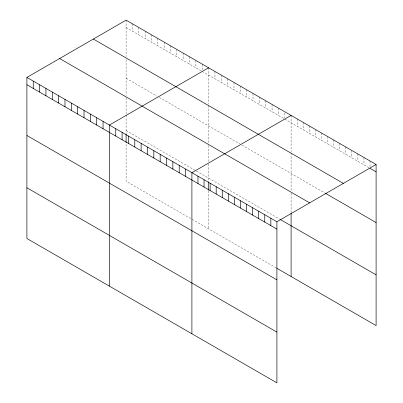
<?xml version="1.0" encoding="UTF-8"?>
<svg xmlns="http://www.w3.org/2000/svg" width="403" height="403" viewBox="0 0 403 403"><rect width="100%" height="100%" fill="white"/><g stroke="black" fill="none" stroke-linecap="round" stroke-linejoin="round"><path stroke-width="0.3" stroke-dasharray="2.02 1.51" d="M126.094 20.15L126.094 56.485M126.094 27.495L201.722 71.16M202.251 71.462L283.692 118.487M284.75 119.097L369.017 167.744M126.094 78.232L157.296 96.246M159.412 97.466L239.8 143.881M241.916 145.1L324.999 193.067M126.094 130.507L195.903 170.812M196.432 171.114L279.465 219.051M276.292 267.955L126.094 181.239L126.094 143.191M370.03 160.983L370.03 167.104M363.959 157.477L363.959 164.827M357.884 153.976L357.884 161.321M351.814 150.47L351.814 157.815M345.744 146.964L345.744 154.309M339.669 143.458L339.669 150.803M333.598 139.952L333.598 147.297M327.528 136.446L327.528 143.79M321.458 132.94L321.458 140.289M315.383 129.434L315.383 136.783M309.313 125.932L309.313 133.277M303.242 122.426L303.242 129.771M297.172 118.92L297.172 126.265M291.097 115.414L291.097 151.75M291.097 152.959L291.097 190.725M291.097 193.097L291.097 212.703M284.75 112.976L284.75 117.872M278.408 108.085L278.408 115.434M272.06 104.422L272.06 111.767M265.713 100.76L265.713 108.105M259.366 97.093L259.366 104.442M253.019 93.431L253.019 100.775M246.676 89.768L246.676 97.113M240.329 86.101L240.329 93.446M233.982 82.439L233.982 89.783M227.635 78.776L227.635 86.121M221.287 75.109L221.287 82.454M214.94 71.447L214.94 78.792M208.598 67.785L208.598 104.12M208.598 105.329L208.598 143.685M208.598 145.468L208.598 161.502M208.598 163.88L208.598 181.159M208.598 190.821L208.598 228.874M202.251 64.117L202.251 70.238M195.903 60.455L195.903 67.8M189.556 56.788L189.556 64.137M183.209 53.125L183.209 60.47M176.867 49.463L176.867 56.808M170.519 45.796L170.519 53.146M164.172 42.134L164.172 49.478M157.825 38.471L157.825 45.816M151.478 34.804L151.478 42.154M145.13 31.142L145.13 38.487M138.788 27.48L138.788 34.824M132.441 23.812L132.441 31.162M126.094 59.508L126.094 95.456M126.094 97.833L126.094 114.467M126.094 115.062L126.094 133.524"/><path stroke-width="0.6" d="M26.9 77.421L276.906 221.761L276.906 382.85L26.9 238.511L26.9 77.421L126.094 20.15L376.1 164.489L376.1 325.579L276.821 268.262M208.598 67.785L109.399 125.051L109.399 286.14M291.097 115.414L191.904 172.686L191.904 333.775M276.906 221.761L376.1 164.489M370.03 168.328L376.1 171.834M93.36 39.051L343.366 183.39M325.503 193.359L376.1 222.572M59.634 58.521L309.64 202.86M279.994 219.358L376.1 274.846M26.9 84.766L276.906 229.106M26.9 135.499L276.906 279.843M26.9 187.773L276.906 332.112M291.097 213.293L291.097 276.503M270.836 218.255L270.836 225.599M264.761 214.749L264.761 222.093M258.691 211.243L258.691 218.587M252.621 207.736L252.621 215.081M246.55 204.23L246.55 211.58M240.475 200.729L240.475 208.074M234.405 197.223L234.405 204.568M228.335 193.717L228.335 201.062M222.26 190.211L222.26 197.556M216.189 186.705L216.189 194.05M210.119 183.199L210.119 190.543M208.598 181.763L208.598 190.216M204.049 179.693L204.049 187.042M197.974 176.187L197.974 183.536M185.556 169.018L185.556 176.363M179.209 165.356L179.209 172.701M172.867 161.694L172.867 169.038M166.52 158.026L166.52 165.371M160.172 154.364L160.172 161.709M153.825 150.702L153.825 158.047M147.478 147.035L147.478 154.379M141.136 143.372L141.136 150.717M134.788 139.705L134.788 147.055M128.441 136.043L128.441 143.387M126.094 134.128L126.094 142.586M122.094 132.38L122.094 139.725M115.747 128.713L115.747 136.063M103.057 121.389L103.057 128.733M96.71 117.721L96.71 125.071M90.363 114.059L90.363 121.404M84.015 110.397L84.015 117.741M77.668 106.73L77.668 114.079M71.326 103.067L71.326 110.412M64.979 99.405L64.979 106.75M58.631 95.738L58.631 103.087M52.284 92.075L52.284 99.42M45.937 88.413L45.937 95.758M39.595 84.746L39.595 92.091M33.248 81.084L33.248 88.428"/></g></svg>
